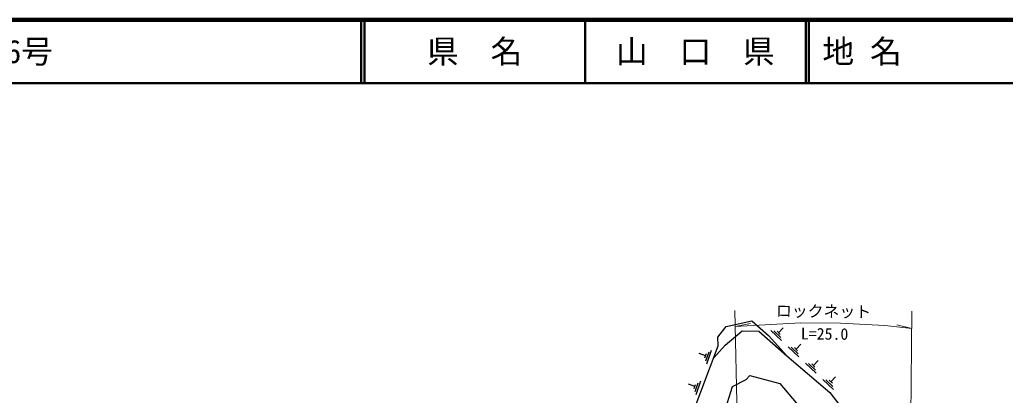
# Model space of a CAD drawing. Units: millimetres at full size, sheet at 1:1000; details may follow other scales. Extents: x 40000 to 680000, y 20000 to 380000.
# Drawn here: x 243978 to 399182, y 320882 to 380000 of the extents above; entities that cross this region are included whole.
import ezdxf
from ezdxf.enums import TextEntityAlignment as Align

# ---------------------------------------------------------------- set-up
doc = ezdxf.new("R2010")
doc.units = ezdxf.units.MM
doc.header["$LTSCALE"] = 1000
for name, color, linetype, lineweight in [('M-BGD', 7, 'Continuous', 25), ('M-STR-HTXT', 7, 'Continuous', 13), ('M-TTL', 2, 'Continuous', 140), ('M-TTL-LINE', 7, 'Continuous', 50)]:
    doc.layers.add(name, color=color, linetype=linetype, lineweight=lineweight)
doc.layers.add('M-TTL-TXT', color=7, linetype='Continuous')
doc.styles.add('ＭＳ ゴシック', font='')
doc.styles.get('ＭＳ ゴシック').set_extended_font_data('MS Gothic')

msp = doc.modelspace()

# ---------------------------------------------------------------- linework, layer by layer
at = {"layer": 'M-BGD'}
for p, q in [((362249, 331057), (363917, 329490)), ((362744, 331004), (363833, 329980)), ((363239, 330950), (363749, 330471)), ((363494, 330711), (364227, 331491)), ((352032, 326300), (352525, 327711)), ((352184, 325827), (352939, 327986)), ((364983, 328488), (366650, 326921)), ((365478, 328434), (366566, 327411)), ((365972, 328381), (366483, 327902)), ((366228, 328142), (366961, 328922)), ((351995, 327104), (350984, 327457)), ((351880, 326774), (352110, 327435)), ((368961, 325572), (369694, 326353)), ((367717, 325919), (369384, 324352)), ((368211, 325865), (369300, 324842)), ((368706, 325812), (369216, 325333)), ((350340, 321457), (350832, 322867)), ((350492, 320983), (351246, 323143)), ((370450, 323350), (372117, 321783)), ((370945, 323296), (372033, 322273)), ((371440, 323243), (371950, 322764)), ((371695, 323003), (372428, 323784)), ((350303, 322261), (349292, 322614)), ((350187, 321930), (350418, 322591))]:
    msp.add_line(p, q, dxfattribs=at)
for points in [[(353901, 330022), (355216, 331733), (359258, 332626), (361883, 330277), (364757, 327103), (371534, 321304), (382176, 307494), (392532, 300818), (402952, 291241), (415079, 289290)], [(353274, 326779), (355085, 328785), (357739, 331037), (360349, 330970), (364757, 327103)], [(241550, 275969), (255397, 279033), (274541, 282196), (282894, 283903), (299201, 287545), (319519, 292176), (335050, 300246), (340671, 304460), (345723, 313285), (349856, 317829), (353989, 328653), (353901, 330022)], [(337171, 294772), (339130, 295684), (346972, 302720), (354121, 315567), (356234, 322274), (358393, 323353), (358933, 324016), (363693, 322740), (368818, 316668), (378274, 307111), (387791, 298873)]]:
    msp.add_lwpolyline(points, dxfattribs=at)
at = {"layer": 'M-STR-HTXT'}
for p, q in [((357432, 296854), (356572, 334211)), ((384077, 292930), (384480, 334107)), ((356629, 331729), (359037, 332206)), ((384454, 331371), (382079, 331993))]:
    msp.add_line(p, q, dxfattribs=at)
msp.add_lwpolyline([(356629, 331729), (366982, 332307), (373228, 332223), (380205, 331868), (384454, 331371)], dxfattribs=at)
at = {"layer": 'M-TTL'}
msp.add_line((680000, 380000), (40000, 380000), dxfattribs=at)
at = {"layer": 'M-TTL-LINE'}
for p, q in [((297750, 380000), (297750, 370000)), ((298250, 380000), (298250, 370000)), ((333000, 380000), (333000, 370000)), ((367750, 380000), (367750, 370000)), ((368250, 380000), (368250, 370000)), ((40000, 370000), (680000, 370000))]:
    msp.add_line(p, q, dxfattribs=at)

# ---------------------------------------------------------------- texts
at = {"layer": 'M-STR-HTXT', "style": 'ＭＳ ゴシック'}
for s, rotation, p in [('ロックネット', 359.401, (363043, 332720)), ('L=25.0', 359.403, (366971, 329129))]:
    msp.add_text(s, height=1833, rotation=rotation, dxfattribs=at).set_placement(p, align=Align.BOTTOM_LEFT)
at = {"layer": 'M-TTL-TXT', "style": 'ＭＳ ゴシック'}
for s, p in [('一般国道376号', (216734, 375000)), ('地 名', (370380, 375000))]:
    msp.add_text(s, height=3666, dxfattribs=at).set_placement(p, align=Align.MIDDLE_LEFT)
for s, p in [('県\u3000名', (315625, 375000)), ('山\u3000口\u3000県', (350375, 375000))]:
    msp.add_text(s, height=3666, dxfattribs=at).set_placement(p, align=Align.MIDDLE_CENTER)

doc.saveas('drawing.dxf')
